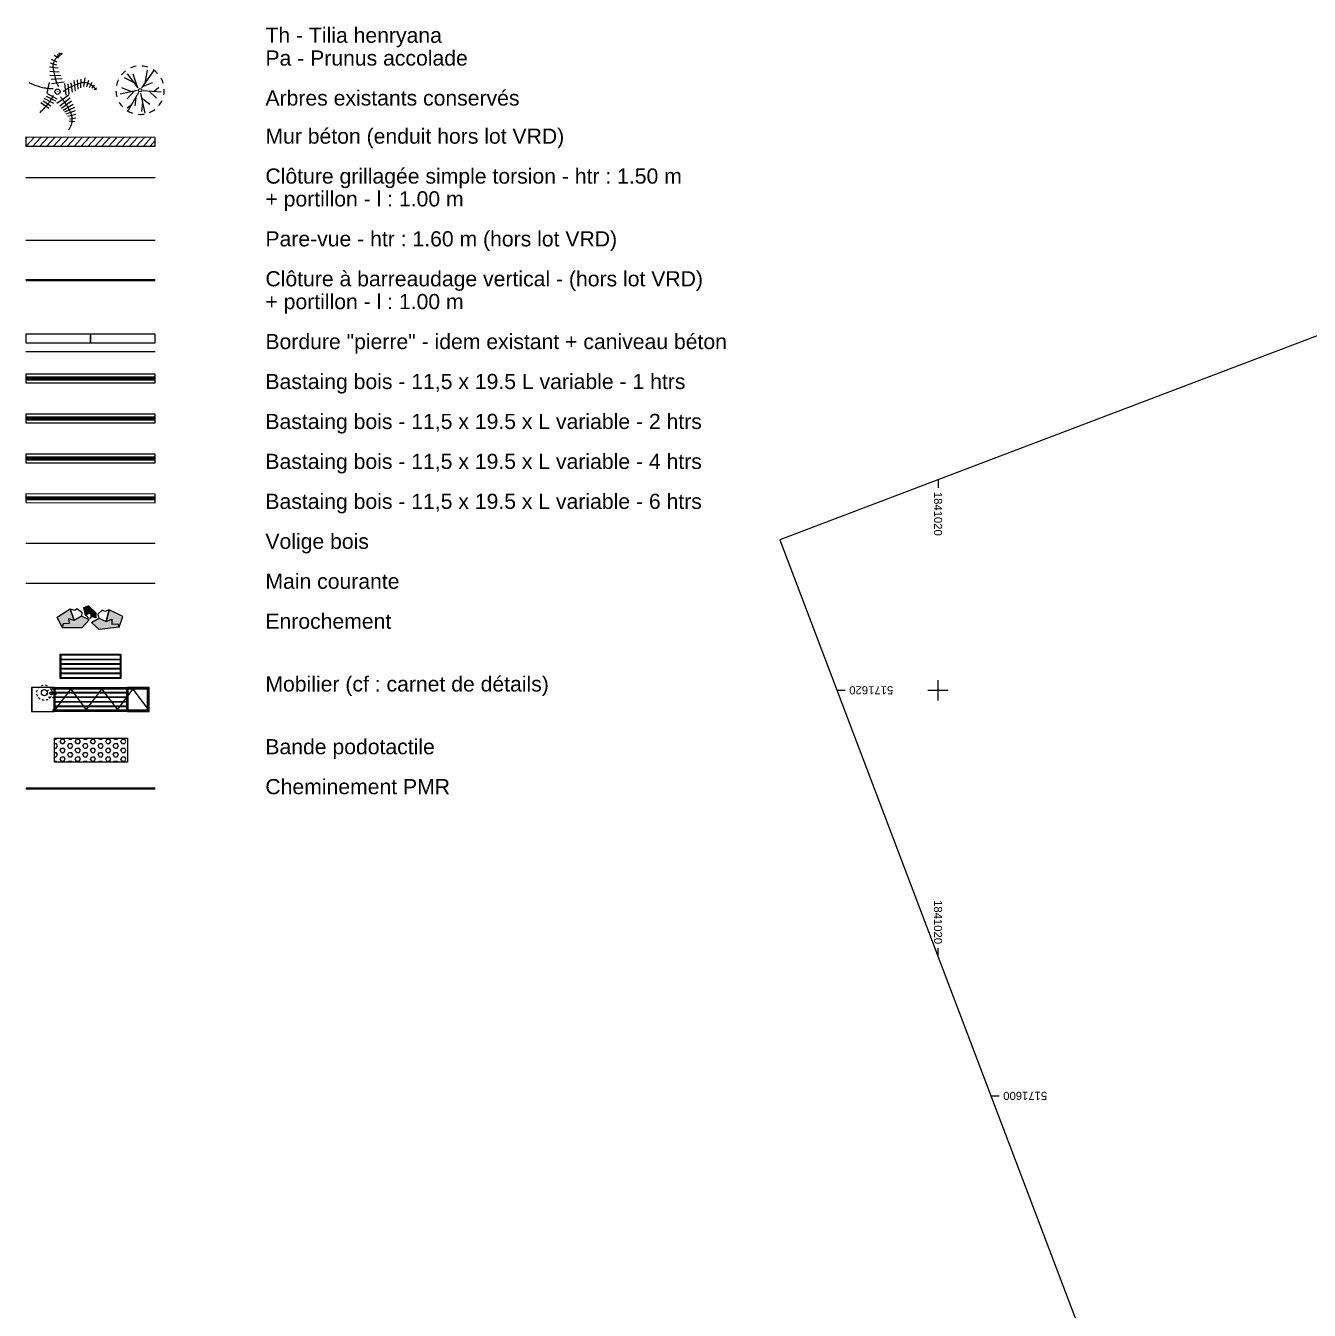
# Model space of a CAD drawing. Header units: metres. Extents: x 1838950 to 1842843, y 5171318 to 5174224.
# Drawn here: x 1840975 to 1841038.3, y 5171589.4 to 5171652.8 of the extents above; entities that cross this region are included whole.
import ezdxf

# ---------------------------------------------------------------- set-up
doc = ezdxf.new("R2010")
doc.units = ezdxf.units.M
doc.header["$LTSCALE"] = 0.0254
doc.linetypes.add('prelem_euev', pattern=[4.0001, 4, -0.0001])
doc.layers.add('Fond topo - Carroyage', color=8, linetype='Continuous', lineweight=18)
doc.layers.add('SA - légende prestations', color=7, linetype='Continuous', lineweight=18)
doc.styles.add('Arial', font='arial.ttf')

msp = doc.modelspace()

# ---------------------------------------------------------------- hatches: boundary and pattern name
at = {"layer": 'SA - légende prestations', "linetype": 'Continuous', "lineweight": 18}
h = msp.add_hatch(dxfattribs=at)
h.set_pattern_fill('_USER_3', style=0, pattern_type=2)
h.set_pattern_definition([(227.2299346924, (-1677810.46774, 958202.91617), (0.183521186133, -0.169764466955), [])])
h.paths.add_polyline_path([(1840975.0052, 5171646.8365), (1840981.3918, 5171646.8349), (1840981.3921, 5171647.2576), (1840975.0056, 5171647.2651)])
at = {"layer": 'SA - légende prestations', "linetype": 'Continuous', "lineweight": 0}
for points in [[(1840977.1391, 5171623.286), (1840976.8432, 5171623.2791), (1840976.7979, 5171623.094), (1840976.5506, 5171623.5998), (1840977.1925, 5171624.0098), (1840977.3985, 5171623.4426), (1840977.1093, 5171623.5231)], [(1840978.1644, 5171623.9795), (1840978.0615, 5171624.0839), (1840978.1091, 5171624.1653), (1840977.847, 5171624.0705), (1840977.9342, 5171623.7037), (1840978.2027, 5171623.8345), (1840978.0721, 5171623.9054)], [(1840979.2453, 5171623.2589), (1840979.5403, 5171623.2831), (1840979.6047, 5171623.1038), (1840979.7975, 5171623.6329), (1840979.1161, 5171623.9731), (1840978.9708, 5171623.3874), (1840979.25, 5171623.4979)]]:
    msp.add_hatch(color=7, dxfattribs=at).paths.add_polyline_path(points)
at = {"layer": 'SA - légende prestations', "linetype": 'Continuous', "lineweight": 0, "true_color": 0xbababa}
for points in [[(1840978.2027, 5171623.8345), (1840978.0721, 5171623.9054), (1840978.1644, 5171623.9795), (1840978.0615, 5171624.0839), (1840978.1049, 5171624.1637), (1840978.46, 5171623.8233), (1840978.4528, 5171623.5736), (1840978.2543, 5171623.6386)], [(1840977.3985, 5171623.4426), (1840977.1093, 5171623.5231), (1840977.1391, 5171623.286), (1840976.8432, 5171623.2791), (1840976.7939, 5171623.1022), (1840977.7877, 5171623.0975), (1840978.128, 5171623.47), (1840977.7487, 5171623.6546)], [(1840978.9708, 5171623.3874), (1840979.25, 5171623.4979), (1840979.2453, 5171623.2589), (1840979.5403, 5171623.2831), (1840979.6078, 5171623.1124), (1840978.6201, 5171623.0033), (1840978.2425, 5171623.338), (1840978.6003, 5171623.5614)]]:
    msp.add_hatch(color=9, dxfattribs=at).paths.add_polyline_path(points)
at = {"layer": 'SA - légende prestations', "linetype": 'Continuous', "lineweight": 0}
h = msp.add_hatch(color=7, dxfattribs=at)
h.paths.add_polyline_path([(1840976.266, 5171619.929), (1840976.2513, 5171619.9276), (1840976.2373, 5171619.9233), (1840976.2243, 5171619.9164), (1840976.2129, 5171619.9071), (1840976.2036, 5171619.8957), (1840976.1967, 5171619.8827), (1840976.1924, 5171619.8687), (1840976.191, 5171619.854), (1840976.2919, 5171619.854), (1840976.3335, 5171619.854), (1840976.341, 5171619.854), (1840976.3395, 5171619.8687), (1840976.3353, 5171619.8827), (1840976.3283, 5171619.8957), (1840976.319, 5171619.9071), (1840976.3076, 5171619.9164), (1840976.2947, 5171619.9233), (1840976.2806, 5171619.9276)])
h.paths.add_polyline_path([(1840976.266, 5171619.9215), (1840976.2791, 5171619.9202), (1840976.2918, 5171619.9164), (1840976.3035, 5171619.9102), (1840976.3137, 5171619.9018), (1840976.3221, 5171619.8915), (1840976.3283, 5171619.8799), (1840976.3322, 5171619.8672), (1840976.3335, 5171619.854), (1840976.2919, 5171619.854), (1840976.1985, 5171619.854), (1840976.1998, 5171619.8672), (1840976.2036, 5171619.8799), (1840976.2098, 5171619.8915), (1840976.2182, 5171619.9018), (1840976.2285, 5171619.9102), (1840976.2401, 5171619.9164), (1840976.2528, 5171619.9202)])
at = {"layer": 'SA - légende prestations', "linetype": 'Continuous', "lineweight": 18}
h = msp.add_hatch(dxfattribs=at)
h.set_pattern_fill('DALLAGE2', style=0, pattern_type=2)
h.set_pattern_definition([(0, (-129.24113, -2.28768), (0, 0.216506351), [0.125, -0.25]), (120, (-129.24113, -2.28768), (-0.187500000047, -0.1082531755), [0.125, -0.25]), (60, (-129.11613, -2.28768), (-0.187500000047, 0.1082531755), [0.125, -0.25])])
h.paths.add_polyline_path([(1840976.4161, 5171617.6354), (1840980.0161, 5171617.6354), (1840980.0161, 5171616.4489), (1840976.4161, 5171616.4489)])

# ---------------------------------------------------------------- linework, layer by layer
at = {"layer": 'Fond topo - Carroyage'}
for p, q in [((1841020, 5171630.3847), (1841020, 5171629.9847)), ((1841015.021, 5171620), (1841015.421, 5171620)), ((1841019.5, 5171620), (1841020.5, 5171620)), ((1841020, 5171619.5), (1841020, 5171620.5)), ((1841020, 5171606.8851), (1841020, 5171607.2851)), ((1841022.6139, 5171600), (1841023.0139, 5171600))]:
    msp.add_line(p, q, dxfattribs=at)
at = {"layer": 'Fond topo - Carroyage', "flags": 128}
msp.add_lwpolyline([(1841245.9254, 5171716.1571), (1841012.2023, 5171627.4243), (1841074.7412, 5171462.6962), (1841308.4643, 5171551.429)], close=True, dxfattribs=at)
at = {"layer": 'Fond topo - Carroyage', "lineweight": 20, "flags": 128}
msp.add_lwpolyline([(1841245.9254, 5171716.1571), (1841012.2023, 5171627.4243), (1841074.7412, 5171462.6962), (1841308.4643, 5171551.429)], close=True, dxfattribs=at)
at = {"layer": 'SA - légende prestations', "color": 3, "true_color": 0x00ff00}
for p, q in [((1840976.5601, 5171650.9791), (1840976.2757, 5171651.0992)), ((1840976.6011, 5171650.6731), (1840976.1717, 5171650.7306)), ((1840976.6564, 5171650.4745), (1840976.1966, 5171650.5087)), ((1840976.5385, 5171650.8181), (1840976.2237, 5171650.9149)), ((1840980.734, 5171649.7038), (1840981.3131, 5171650.5452)), ((1840980.8909, 5171649.9423), (1840981.0091, 5171650.5699)), ((1840976.0528, 5171649.4352), (1840976.1784, 5171649.9648)), ((1840976.7422, 5171650.2991), (1840976.1983, 5171650.3173)), ((1840976.8048, 5171650.1541), (1840976.2536, 5171650.1186)), ((1840976.8906, 5171649.9787), (1840976.2786, 5171649.8967)), ((1840976.9958, 5171649.3362), (1840976.9371, 5171649.9178)), ((1840977.1407, 5171649.3988), (1840977.0981, 5171649.8962)), ((1840977.3162, 5171649.4846), (1840977.2431, 5171649.9588)), ((1840977.4611, 5171649.5471), (1840977.3952, 5171650.075)), ((1840977.5829, 5171649.6401), (1840977.5634, 5171650.1071)), ((1840977.7278, 5171649.7026), (1840977.7317, 5171650.1392)), ((1840977.8728, 5171649.7652), (1840977.9303, 5171650.1946)), ((1840978.0106, 5171649.774), (1840978.1074, 5171650.0889)), ((1840978.1412, 5171649.7292), (1840978.2845, 5171649.9832)), ((1840978.2718, 5171649.6844), (1840978.4007, 5171649.8311)), ((1840980.3489, 5171649.9549), (1840979.8734, 5171650.1907)), ((1840980.5509, 5171649.6991), (1840980.0182, 5171650.3991)), ((1840980.5204, 5171649.7439), (1840980.3002, 5171650.3866)), ((1840980.8049, 5171649.7878), (1840981.2538, 5171649.9714)), ((1840976.3943, 5171648.925), (1840975.9095, 5171649.1812)), ((1840976.4928, 5171649.0484), (1840976.0313, 5171649.2742)), ((1840976.5608, 5171649.1486), (1840976.0761, 5171649.4048)), ((1840977.1336, 5171649.3451), (1840976.5321, 5171648.9339)), ((1840977.1961, 5171649.2001), (1840976.6787, 5171648.805)), ((1840978.372, 5171649.6164), (1840978.4937, 5171649.7093)), ((1840980.5017, 5171649.5744), (1840979.6569, 5171649.3866)), ((1840980.1941, 5171649.521), (1840979.7504, 5171649.7102)), ((1840980.3459, 5171649.5397), (1840979.9976, 5171649.168)), ((1840980.5674, 5171649.468), (1840980.0511, 5171648.5893)), ((1840980.4293, 5171649.2167), (1840980.3774, 5171648.8122)), ((1840980.6595, 5171649.4459), (1840980.8701, 5171648.4513)), ((1840980.7113, 5171649.2043), (1840981.1156, 5171648.8925)), ((1840980.7889, 5171649.5732), (1840981.685, 5171649.5002)), ((1840981.0769, 5171649.5497), (1840981.4567, 5171649.1939)), ((1840981.3246, 5171649.5275), (1840981.5602, 5171649.7431)), ((1840976.1437, 5171648.6854), (1840975.743, 5171648.9576)), ((1840976.2421, 5171648.8088), (1840975.8647, 5171649.0506)), ((1840977.2586, 5171649.0551), (1840976.7717, 5171648.6832)), ((1840977.3444, 5171648.8797), (1840976.8415, 5171648.5919)), ((1840977.407, 5171648.7348), (1840976.9112, 5171648.5006)), ((1840977.4391, 5171648.5665), (1840976.9809, 5171648.4093)), ((1840980.1985, 5171648.854), (1840979.9997, 5171648.7046)), ((1840980.7577, 5171648.9762), (1840980.7156, 5171648.5372)), ((1840977.4712, 5171648.3983), (1840977.0739, 5171648.2876)), ((1840977.4209, 5171648.0226), (1840977.1525, 5171648.0585)), ((1840977.4729, 5171648.2069), (1840977.1669, 5171648.1659))]:
    msp.add_line(p, q, dxfattribs=at)
at = {"layer": 'SA - légende prestations', "color": 96, "true_color": 0x008000}
for p, q in [((1840976.6121, 5171651.1634), (1840976.4118, 5171651.2995)), ((1840976.5568, 5171651.362), (1840976.6497, 5171651.2403)), ((1840976.7106, 5171651.2868), (1840976.648, 5171651.4318)), ((1840976.7554, 5171651.4174), (1840976.7715, 5171651.3333))]:
    msp.add_line(p, q, dxfattribs=at)
at = {"layer": 'SA - légende prestations', "color": 216, "linetype": 'Continuous', "lineweight": 20, "true_color": 0x800080}
msp.add_line((1840975.003, 5171645.2885), (1840981.3895, 5171645.2885), dxfattribs=at)
at = {"layer": 'SA - légende prestations', "color": 16, "linetype": 'Continuous', "lineweight": 20, "true_color": 0x800000}
msp.add_line((1840975.003, 5171642.194), (1840981.3895, 5171642.194), dxfattribs=at)
at = {"layer": 'SA - légende prestations', "color": 7, "linetype": 'Continuous', "lineweight": 40}
msp.add_line((1840975.0027, 5171640.2241), (1840981.3892, 5171640.2241), dxfattribs=at)
at = {"layer": 'SA - légende prestations', "color": 4, "true_color": 0x00ffff}
msp.add_line((1840975.0046, 5171636.7078), (1840981.3912, 5171636.7062), dxfattribs=at)
at = {"layer": 'SA - légende prestations', "color": 24, "linetype": 'Continuous', "lineweight": 80, "true_color": 0x993300}
msp.add_line((1840975.0048, 5171635.3748), (1840981.3913, 5171635.3701), dxfattribs=at)
at = {"layer": 'SA - légende prestations', "color": 30, "linetype": 'Continuous', "lineweight": 80, "true_color": 0xff6600}
msp.add_line((1840975.0045, 5171633.4049), (1840981.391, 5171633.4002), dxfattribs=at)
at = {"layer": 'SA - légende prestations', "color": 1, "linetype": 'Continuous', "lineweight": 80, "true_color": 0xff0000}
msp.add_line((1840975.0042, 5171631.435), (1840981.3907, 5171631.4303), dxfattribs=at)
at = {"layer": 'SA - légende prestations', "color": 245, "linetype": 'Continuous', "lineweight": 80, "true_color": 0x993366}
msp.add_line((1840975.0038, 5171629.465), (1840981.3904, 5171629.4604), dxfattribs=at)
at = {"layer": 'SA - légende prestations', "color": 24, "lineweight": 20, "true_color": 0x993300}
msp.add_line((1840975.0014, 5171627.2485), (1840981.388, 5171627.2485), dxfattribs=at)
at = {"layer": 'SA - légende prestations', "color": 6, "lineweight": 20, "true_color": 0xff00ff}
msp.add_line((1840975.0011, 5171625.2786), (1840981.3877, 5171625.2786), dxfattribs=at)
at = {"layer": 'SA - légende prestations', "color": 1, "linetype": 'Continuous', "lineweight": 40, "true_color": 0xff0000}
msp.add_line((1840975.0005, 5171615.1498), (1840981.3871, 5171615.1498), dxfattribs=at)
at = {"layer": 'SA - légende prestations', "color": 3, "true_color": 0x00ff00, "flags": 128}
for points in [[(1840976.8069, 5171651.4109, 0.0065352), (1840976.7887, 5171651.403), (1840976.7654, 5171651.3925, 0.0396962), (1840976.7034, 5171651.3585), (1840976.6823, 5171651.3446, 0.0271248), (1840976.6151, 5171651.2951, 0.027439), (1840976.5537, 5171651.2385), (1840976.5534, 5171651.2383, 0.0276059), (1840976.4981, 5171651.1747), (1840976.498, 5171651.1746, 0.0276618), (1840976.4499, 5171651.1052), (1840976.439, 5171651.0874, 0.0545302), (1840976.3854, 5171650.974), (1840976.3786, 5171650.9543, 0.0397232), (1840976.3481, 5171650.8368), (1840976.3481, 5171650.8368, 0.0065232), (1840976.345, 5171650.8171)], [(1840976.345, 5171650.8171, 0.0042161), (1840976.3475, 5171650.772), (1840976.3513, 5171650.7153, 0.0253529), (1840976.3698, 5171650.5578), (1840976.3869, 5171650.4567, 0.0339318), (1840976.4504, 5171650.1914), (1840976.4641, 5171650.1476, 0.016953), (1840976.5241, 5171649.9763), (1840976.5242, 5171649.9762, 0.016876), (1840976.5955, 5171649.8097, 0.0042088), (1840976.615, 5171649.7689)], [(1840975.1683, 5171649.9649, 0.0044161), (1840975.2104, 5171649.9437), (1840975.2637, 5171649.9174, 0.0265558), (1840975.416, 5171649.8522), (1840975.4497, 5171649.8398, 0.0178241), (1840975.6755, 5171649.766), (1840975.6989, 5171649.7593, 0.0356245), (1840975.9784, 5171649.7), (1840976.0258, 5171649.6934, 0.0265636), (1840976.3089, 5171649.6693, 0.0044117), (1840976.3561, 5171649.6683)], [(1840977.8184, 5171649.9631, 0.0041325), (1840977.7754, 5171649.9524), (1840977.6999, 5171649.9331, 0.0331362), (1840977.5101, 5171649.8708), (1840977.4168, 5171649.8332, 0.0332446), (1840977.1365, 5171649.6978), (1840977.1168, 5171649.6866, 0.0248252), (1840976.8921, 5171649.5439, 0.0041268), (1840976.8562, 5171649.5181)], [(1840978.4802, 5171649.6012, 0.0065552), (1840978.4695, 5171649.6181), (1840978.4554, 5171649.6394, 0.0398043), (1840978.4118, 5171649.6954), (1840978.3948, 5171649.7141, 0.0272003), (1840978.335, 5171649.7727, 0.0275211), (1840978.2691, 5171649.8244), (1840978.2688, 5171649.8246, 0.0276873), (1840978.197, 5171649.8692), (1840978.1969, 5171649.8693, 0.0277444), (1840978.1204, 5171649.9057), (1840978.1011, 5171649.9137, 0.0546886), (1840977.9801, 5171649.9485), (1840977.9596, 5171649.952, 0.0398319), (1840977.8383, 5171649.9631), (1840977.8383, 5171649.9631, 0.0065405), (1840977.8184, 5171649.9631)], [(1840975.7063, 5171648.498, 0.0041653), (1840975.7401, 5171648.5272), (1840975.7823, 5171648.5642, 0.0250462), (1840975.8948, 5171648.6733), (1840975.964, 5171648.7475, 0.0335184), (1840976.1343, 5171648.9564), (1840976.1605, 5171648.9934, 0.0167468), (1840976.2593, 5171649.1431), (1840976.2594, 5171649.1433, 0.0166725), (1840976.3478, 5171649.299, 0.0041583), (1840976.3682, 5171649.3387)], [(1840976.5638, 5171649.516, 0.0129652), (1840976.5636, 5171649.5158), (1840976.5634, 5171649.5156, 0.0534486), (1840976.5629, 5171649.5151), (1840976.5627, 5171649.5148, 0.0566917), (1840976.562, 5171649.5137), (1840976.562, 5171649.5137, 0.0586741), (1840976.5616, 5171649.5123), (1840976.5616, 5171649.5123, 0.0590647), (1840976.5614, 5171649.5109), (1840976.5614, 5171649.5108, 0.0578505), (1840976.5617, 5171649.5095), (1840976.5617, 5171649.5094, 0.0552625), (1840976.5622, 5171649.5082), (1840976.5622, 5171649.5082, 0.0520697), (1840976.5629, 5171649.5072), (1840976.563, 5171649.507, 0.0534472), (1840976.5637, 5171649.5064, 0.0280657), (1840976.5645, 5171649.5058), (1840976.5646, 5171649.5058, 0.0578398), (1840976.5655, 5171649.5054), (1840976.5657, 5171649.5053, 0.0590727), (1840976.5671, 5171649.505), (1840976.5671, 5171649.505, 0.0586515), (1840976.5685, 5171649.5051), (1840976.5686, 5171649.5051, 0.0567354), (1840976.5699, 5171649.5055), (1840976.5699, 5171649.5055, 0.053412), (1840976.571, 5171649.5061), (1840976.571, 5171649.5061, 0.0129318), (1840976.5713, 5171649.5063)], [(1840976.5713, 5171649.5063, 0.013994), (1840976.5715, 5171649.5065), (1840976.5718, 5171649.5067, 0.0618005), (1840976.5724, 5171649.5074), (1840976.5727, 5171649.5078, 0.0752621), (1840976.5733, 5171649.509), (1840976.5734, 5171649.5092, 0.0430454), (1840976.5736, 5171649.5103, 0.0462959), (1840976.5737, 5171649.5114), (1840976.5737, 5171649.5114, 0.0491376), (1840976.5735, 5171649.5126), (1840976.5735, 5171649.5126, 0.0512306), (1840976.5731, 5171649.5137), (1840976.5731, 5171649.5138, 0.0523462), (1840976.5724, 5171649.5148), (1840976.5724, 5171649.5149, 0.0523455), (1840976.5716, 5171649.5158), (1840976.5715, 5171649.5158, 0.0512308), (1840976.5705, 5171649.5165, 0.0493585), (1840976.5694, 5171649.517), (1840976.5692, 5171649.517, 0.0892395), (1840976.5675, 5171649.5173), (1840976.5672, 5171649.5172, 0.07546), (1840976.5655, 5171649.5169), (1840976.5655, 5171649.5169, 0.0617067), (1840976.5641, 5171649.5162), (1840976.5641, 5171649.5162, 0.0139471), (1840976.5638, 5171649.516)], [(1840976.565, 5171649.5091, -0.4142135), (1840976.5655, 5171649.5137, -0.4142135), (1840976.5701, 5171649.5132)], [(1840977.2725, 5171648.3417, 0.0038498), (1840977.2564, 5171648.3838), (1840977.2358, 5171648.4365, 0.0231407), (1840977.1713, 5171648.5809), (1840977.1254, 5171648.6722, 0.0309516), (1840976.9885, 5171648.9071), (1840976.9631, 5171648.945, 0.0154661), (1840976.8579, 5171649.0923), (1840976.8578, 5171649.0924, 0.0154075), (1840976.7439, 5171649.2326, 0.003844), (1840976.7141, 5171649.2665)], [(1840980.6439, 5171649.5885), (1840980.6439, 5171649.5885, -0.4143499), (1840980.6444, 5171649.593), (1840980.6444, 5171649.593, -0.4144047), (1840980.6489, 5171649.5925)], [(1840977.1254, 5171647.6511, 0.0065232), (1840977.138, 5171647.6677), (1840977.1539, 5171647.6891, 0.0395259), (1840977.1932, 5171647.7518), (1840977.2054, 5171647.7752, 0.0268976), (1840977.2413, 5171647.8543, 0.0271211), (1840977.2685, 5171647.9367), (1840977.2685, 5171647.9369, 0.0272018), (1840977.2867, 5171648.0223), (1840977.2868, 5171648.0226, 0.0271196), (1840977.2956, 5171648.1089, 0.0269108), (1840977.295, 5171648.1957), (1840977.2944, 5171648.2058, 0.0395224), (1840977.2795, 5171648.3114), (1840977.2773, 5171648.3214), (1840977.2773, 5171648.3214, 0.0065113), (1840977.2725, 5171648.3417)]]:
    msp.add_lwpolyline(points, format="xyb", dxfattribs=at)
at = {"layer": 'SA - légende prestations', "flags": 128}
for points in [[(1840975.0052, 5171646.8365), (1840981.3918, 5171646.8349), (1840981.3921, 5171647.2576), (1840975.0056, 5171647.2651)], [(1840977.1391, 5171623.286), (1840976.8432, 5171623.2791), (1840976.7979, 5171623.094), (1840976.5506, 5171623.5998), (1840977.1925, 5171624.0098), (1840977.3985, 5171623.4426), (1840977.1093, 5171623.5231)], [(1840977.7487, 5171623.6546), (1840977.3985, 5171623.4426), (1840977.1925, 5171624.0098), (1840977.4177, 5171623.9471), (1840977.5304, 5171624.0249), (1840977.7739, 5171623.8539)], [(1840978.1644, 5171623.9795), (1840978.0615, 5171624.0839), (1840978.1091, 5171624.1653), (1840977.847, 5171624.0705), (1840977.9342, 5171623.7037), (1840978.2027, 5171623.8345), (1840978.0721, 5171623.9054)], [(1840978.2543, 5171623.6386), (1840978.2027, 5171623.8345), (1840977.9342, 5171623.7037), (1840978.0359, 5171623.6485), (1840978.0492, 5171623.582), (1840978.1947, 5171623.559)], [(1840978.6003, 5171623.5614), (1840978.9708, 5171623.3874), (1840979.1161, 5171623.9731), (1840978.8987, 5171623.887), (1840978.7785, 5171623.9526), (1840978.5543, 5171623.757)], [(1840979.2453, 5171623.2589), (1840979.5403, 5171623.2831), (1840979.6047, 5171623.1038), (1840979.7975, 5171623.6329), (1840979.1161, 5171623.9731), (1840978.9708, 5171623.3874), (1840979.25, 5171623.4979)], [(1840976.7222, 5171620.6082), (1840979.6772, 5171620.608), (1840979.6997, 5171620.5855), (1840976.6997, 5171620.5857), (1840976.6998, 5171621.7722), (1840976.7223, 5171621.7497)], [(1840976.6998, 5171621.7722), (1840979.6998, 5171621.772), (1840979.6997, 5171620.5855), (1840979.6772, 5171620.608), (1840979.6773, 5171621.7495), (1840976.7223, 5171621.7497)], [(1840976.7448, 5171621.5142), (1840979.6548, 5171621.514), (1840979.6547, 5171621.2965), (1840976.7447, 5171621.2967)], [(1840976.7447, 5171621.2877), (1840979.6547, 5171621.2875), (1840979.6547, 5171621.07), (1840976.7447, 5171621.0702)], [(1840976.7448, 5171621.7407), (1840979.6548, 5171621.7405), (1840979.6548, 5171621.523), (1840976.7448, 5171621.5232)], [(1840976.7447, 5171621.0612), (1840979.6547, 5171621.061), (1840979.6547, 5171620.8435), (1840976.7447, 5171620.8437)], [(1840976.7447, 5171620.8347), (1840979.6547, 5171620.8345), (1840979.6547, 5171620.617), (1840976.7447, 5171620.6172)], [(1840975.2914, 5171618.9501), (1840976.4161, 5171618.9501), (1840976.4161, 5171620.1366), (1840975.2914, 5171620.1366)], [(1840975.2989, 5171618.9576), (1840976.4086, 5171618.9576), (1840976.4086, 5171620.1291), (1840975.2989, 5171620.1291)], [(1840976.4086, 5171620.1291), (1840976.3336, 5171620.1291), (1840976.3336, 5171620.0541), (1840976.4086, 5171620.0541)], [(1840976.4011, 5171620.1216), (1840976.3411, 5171620.1216), (1840976.3411, 5171620.0616), (1840976.4011, 5171620.0616)], [(1840976.4086, 5171619.0326), (1840976.3336, 5171619.0326), (1840976.3336, 5171618.9576), (1840976.4086, 5171618.9576)], [(1840976.4011, 5171619.0251), (1840976.3411, 5171619.0251), (1840976.3411, 5171618.9651), (1840976.4011, 5171618.9651)], [(1840976.4161, 5171617.6354), (1840980.0161, 5171617.6354), (1840980.0161, 5171616.4489), (1840976.4161, 5171616.4489)]]:
    msp.add_lwpolyline(points, close=True, dxfattribs=at)
at = {"layer": 'SA - légende prestations', "color": 4, "true_color": 0x00ffff, "flags": 128}
for points in [[(1840975.0049, 5171637.1305), (1840978.1982, 5171637.1297), (1840978.1985, 5171637.5524), (1840975.0052, 5171637.5561)], [(1840978.1982, 5171637.1297), (1840981.3915, 5171637.1289), (1840981.3918, 5171637.5516), (1840978.1985, 5171637.5553)]]:
    msp.add_lwpolyline(points, close=True, dxfattribs=at)
at = {"layer": 'SA - légende prestations', "color": 24, "true_color": 0x993300, "flags": 128}
msp.add_lwpolyline([(1840975.0046, 5171635.1606), (1840981.3912, 5171635.159), (1840981.3915, 5171635.5817), (1840975.0049, 5171635.5891)], close=True, dxfattribs=at)
at = {"layer": 'SA - légende prestations', "color": 30, "true_color": 0xff6600, "flags": 128}
msp.add_lwpolyline([(1840975.0043, 5171633.1906), (1840981.3909, 5171633.189), (1840981.3912, 5171633.6117), (1840975.0046, 5171633.6192)], close=True, dxfattribs=at)
at = {"layer": 'SA - légende prestations', "color": 1, "true_color": 0xff0000, "flags": 128}
msp.add_lwpolyline([(1840975.004, 5171631.2207), (1840981.3906, 5171631.2191), (1840981.3909, 5171631.6418), (1840975.0043, 5171631.6493)], close=True, dxfattribs=at)
at = {"layer": 'SA - légende prestations', "color": 245, "true_color": 0x993366, "flags": 128}
msp.add_lwpolyline([(1840975.0037, 5171629.2508), (1840981.3903, 5171629.2492), (1840981.3906, 5171629.6719), (1840975.004, 5171629.6793)], close=True, dxfattribs=at)
at = {"layer": 'SA - légende prestations', "color": 9, "true_color": 0xbababa, "flags": 128}
for points in [[(1840978.2027, 5171623.8345), (1840978.0721, 5171623.9054), (1840978.1644, 5171623.9795), (1840978.0615, 5171624.0839), (1840978.1049, 5171624.1637), (1840978.46, 5171623.8233), (1840978.4528, 5171623.5736), (1840978.2543, 5171623.6386)], [(1840977.3985, 5171623.4426), (1840977.1093, 5171623.5231), (1840977.1391, 5171623.286), (1840976.8432, 5171623.2791), (1840976.7939, 5171623.1022), (1840977.7877, 5171623.0975), (1840978.128, 5171623.47), (1840977.7487, 5171623.6546)], [(1840978.9708, 5171623.3874), (1840979.25, 5171623.4979), (1840979.2453, 5171623.2589), (1840979.5403, 5171623.2831), (1840979.6078, 5171623.1124), (1840978.6201, 5171623.0033), (1840978.2425, 5171623.338), (1840978.6003, 5171623.5614)]]:
    msp.add_lwpolyline(points, close=True, dxfattribs=at)
at = {"layer": 'SA - légende prestations', "linetype": 'Continuous', "flags": 128}
for points in [[(1840980.0161, 5171618.9501), (1840976.4161, 5171618.9501), (1840976.4161, 5171620.1366), (1840976.4386, 5171620.1141), (1840976.4386, 5171618.9726), (1840979.9936, 5171618.9726)], [(1840979.9936, 5171620.1141), (1840976.4386, 5171620.1141), (1840976.4161, 5171620.1366), (1840980.0161, 5171620.1366), (1840980.0161, 5171618.9501), (1840979.9936, 5171618.9726)], [(1840981.0136, 5171620.1141), (1840981.0136, 5171620.0541), (1840976.4161, 5171620.0541), (1840976.4161, 5171620.1141)], [(1840979.9711, 5171619.8876), (1840976.4611, 5171619.8876), (1840976.4611, 5171620.1051), (1840979.9711, 5171620.1051)], [(1840980.0161, 5171618.9501), (1840981.0961, 5171618.9501), (1840981.0961, 5171620.1366), (1840980.0161, 5171620.1366)], [(1840980.0386, 5171618.9726), (1840981.0736, 5171618.9726), (1840981.0736, 5171620.1141), (1840980.0386, 5171620.1141)], [(1840981.0736, 5171620.0541), (1840981.0136, 5171620.0541), (1840981.0136, 5171620.1141), (1840981.0736, 5171620.1141)], [(1840981.0736, 5171618.9726), (1840981.0136, 5171618.9726), (1840981.0136, 5171620.1141), (1840981.0736, 5171620.1141)], [(1840981.0676, 5171620.1081), (1840981.0676, 5171620.0601), (1840981.0196, 5171620.0601), (1840981.0196, 5171620.1081)], [(1840979.9711, 5171619.6611), (1840976.4611, 5171619.6611), (1840976.4611, 5171619.8786), (1840979.9711, 5171619.8786)], [(1840979.9711, 5171619.4346), (1840976.4611, 5171619.4346), (1840976.4611, 5171619.6521), (1840979.9711, 5171619.6521)], [(1840979.9711, 5171619.2081), (1840976.4611, 5171619.2081), (1840976.4611, 5171619.4256), (1840979.9711, 5171619.4256)], [(1840981.0136, 5171619.0326), (1840981.0136, 5171618.9726), (1840976.4161, 5171618.9726), (1840976.4161, 5171619.0326)], [(1840979.9711, 5171618.9816), (1840976.4611, 5171618.9816), (1840976.4611, 5171619.1991), (1840979.9711, 5171619.1991)], [(1840981.0736, 5171618.9726), (1840981.0136, 5171618.9726), (1840981.0136, 5171619.0326), (1840981.0736, 5171619.0326)], [(1840981.0676, 5171619.0266), (1840981.0676, 5171618.9786), (1840981.0196, 5171618.9786), (1840981.0196, 5171619.0266)]]:
    msp.add_lwpolyline(points, close=True, dxfattribs=at)
msp.add_lwpolyline([(1840976.4611, 5171619.0326), (1840977.2261, 5171620.0541), (1840977.9911, 5171619.0326), (1840978.7561, 5171620.0541), (1840979.5211, 5171619.0326), (1840980.2861, 5171620.0541), (1840981.0436, 5171619.0461), (1840981.0436, 5171620.0406)], dxfattribs=at)
at = {"layer": 'SA - légende prestations', "flags": 128}
for points in [[(1840981.0571, 5171620.0541), (1840981.0571, 5171620.0481, -0.4142136), (1840981.0436, 5171620.0346, -0.4142136), (1840981.0301, 5171620.0481), (1840981.0301, 5171620.0541)], [(1840981.0511, 5171620.0541), (1840981.0511, 5171620.0481, -0.4142135), (1840981.0436, 5171620.0406, -0.4142137), (1840981.0361, 5171620.0481), (1840981.0361, 5171620.0541)], [(1840981.0571, 5171619.0326), (1840981.0571, 5171619.0386, 0.4142136), (1840981.0436, 5171619.0521, 0.4142136), (1840981.0301, 5171619.0386), (1840981.0301, 5171619.0326)], [(1840981.0511, 5171619.0326), (1840981.0511, 5171619.0386, 0.4142136), (1840981.0436, 5171619.0461, 0.4142136), (1840981.0361, 5171619.0386), (1840981.0361, 5171619.0326)]]:
    msp.add_lwpolyline(points, format="xyb", dxfattribs=at)
at = {"layer": 'SA - légende prestations', "color": 3, "true_color": 0x00ff00}
for centre, radius in [((1840976.5724, 5171649.5149), 0.13), ((1840980.6464, 5171649.5873), 0.0828)]:
    msp.add_circle(centre, radius, dxfattribs=at)
at = {"layer": 'SA - légende prestations', "linetype": 'prelem_euev'}
for centre, radius in [((1840975.9224, 5171619.8798), 0.375), ((1840976.266, 5171619.854), 0.225)]:
    msp.add_circle(centre, radius, dxfattribs=at)
at = {"layer": 'SA - légende prestations'}
for centre, radius in [((1840975.9224, 5171619.8798), 0.15), ((1840976.266, 5171619.854), 0.075), ((1840976.266, 5171619.854), 0.0675)]:
    msp.add_circle(centre, radius, dxfattribs=at)
at = {"layer": 'SA - légende prestations', "color": 3, "true_color": 0x00ff00}
for start, end in [(127.002461, 140.848615), (99.310153, 113.156307), (71.617845, 85.463999), (43.925538, 57.771692), (154.694769, 168.540922), (16.23323, 30.079384), (182.387076, 196.23323), (348.540922, 2.387076), (210.079384, 223.925538), (237.771692, 251.617845), (293.156307, 307.002461), (320.848615, 334.694769), (265.463999, 279.310153)]:
    msp.add_arc((1840980.6454, 5171649.5897), 1.1928, start, end, dxfattribs=at)

# ---------------------------------------------------------------- texts
at = {"layer": 'Fond topo - Carroyage', "char_height": 0.39855, "line_spacing_factor": 0.97048, "style": 'Arial'}
for s, insert, attachment_point, rotation in [('1841020', (1841020.1985, 5171629.7847), 1, 270), ('5171620', (1841015.621, 5171619.8015), 3, 180), ('1841020', (1841020.1985, 5171607.4851), 3, 270), ('5171600', (1841023.2139, 5171599.8015), 3, 180)]:
    msp.add_mtext(s, dxfattribs=dict(at, insert=insert, attachment_point=attachment_point, rotation=rotation))
at = {"layer": 'SA - légende prestations', "char_height": 0.747273, "attachment_point": 1, "line_spacing_factor": 0.970622, "style": 'Arial'}
for s, insert in [('Th - Tilia henryana', (1840986.8257, 5171652.6737)), ('Pa - Prunus accolade', (1840986.826, 5171651.5492)), ('Arbres existants conservés', (1840986.8257, 5171649.5793)), ('Mur béton (enduit hors lot VRD)', (1840986.8257, 5171647.6989)), ('Clôture grillagée simple torsion - htr : 1.50 m', (1840986.8254, 5171645.7289)), ('+ portillon - l : 1.00 m', (1840986.8257, 5171644.6044)), ('Pare-vue - htr : 1.60 m (hors lot VRD)', (1840986.8254, 5171642.6345)), ('Clôture à barreaudage vertical - (hors lot VRD)', (1840986.8251, 5171640.6646)), ('+ portillon - l : 1.00 m', (1840986.8254, 5171639.54)), ('Bordure "pierre" - idem existant + caniveau béton', (1840986.8251, 5171637.5701)), ('Bastaing bois - 11,5 x 19.5 L variable - 1 htrs', (1840986.8248, 5171635.6002)), ('Bastaing bois - 11,5 x 19.5 x L variable - 2 htrs', (1840986.8244, 5171633.6302)), ('Bastaing bois - 11,5 x 19.5 x L variable - 4 htrs', (1840986.8241, 5171631.6603)), ('Bastaing bois - 11,5 x 19.5 x L variable - 6 htrs', (1840986.8238, 5171629.6904)), ('Volige bois', (1840986.8235, 5171627.7205)), ('Main courante', (1840986.8232, 5171625.7505)), ('Enrochement', (1840986.8229, 5171623.7806)), ('Mobilier (cf : carnet de détails)', (1840986.8229, 5171620.6862)), ('Bande podotactile', (1840986.8229, 5171617.5917)), ('Cheminement PMR', (1840986.8226, 5171615.6218))]:
    msp.add_mtext(s, dxfattribs=dict(at, insert=insert))

doc.saveas('drawing.dxf')
